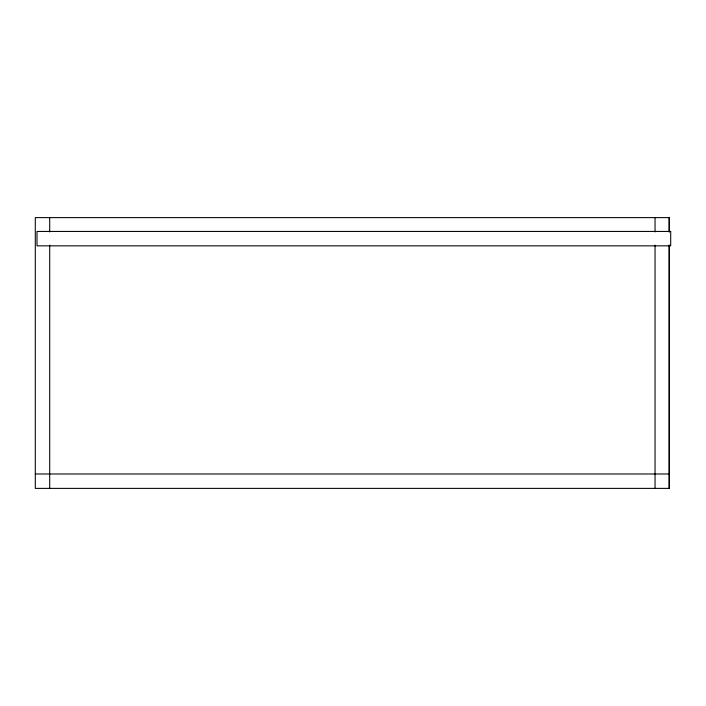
<?xml version="1.0" encoding="UTF-8"?>
<svg xmlns="http://www.w3.org/2000/svg" width="706" height="706" viewBox="0 0 706 706"><rect width="100%" height="100%" fill="white"/><g stroke="black" fill="none" stroke-linecap="round" stroke-linejoin="round"><path stroke-width="1.06" d="M35.3 473.982L669.447 473.982M669.447 231.93L669.447 217.616L35.3 217.616L35.3 488.384L669.447 488.384L669.447 245.132M668.997 217.616L668.997 231.93M668.997 245.132L668.997 488.384M655.044 217.616L655.044 231.93M655.044 245.132L655.044 488.384M49.702 217.616L49.702 231.93M49.702 245.132L49.702 488.384M670.7 231.444L37.003 231.444L37.003 245.847L670.7 245.847L670.7 231.444"/></g></svg>
